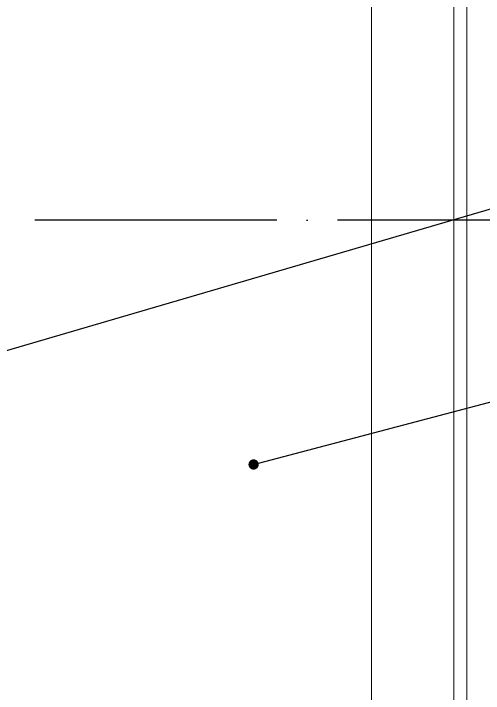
# Model space of a CAD drawing. Header units: inches. Extents: x 274057 to 444617, y 490067 to 635630.
# Drawn here: x 366563 to 367020, y 533536 to 534196 of the extents above; entities that cross this region are included whole.
import ezdxf

# ---------------------------------------------------------------- set-up
doc = ezdxf.new("R2010")
doc.units = ezdxf.units.IN
doc.header["$MEASUREMENT"] = 0
doc.linetypes.add('ACAD_ISO04W100', pattern=[30, 24, -3, 0, -3])
doc.layers.add('CQ Furniture', color=190, linetype='Continuous', lineweight=0)
doc.layers.add('CQ section line', color=41, linetype='Continuous', lineweight=0)
doc.layers.add('CQ_callout', color=34, linetype='Continuous')
doc.layers.add('Layer1', color=1, linetype='Continuous')
doc.styles.get("Standard").update_dxf_attribs({"font": 'arial.ttf'})
doc.dimstyles.get("Standard").update_dxf_attribs({"dimtxt": 0.18, "dimasz": 0.18, "dimexe": 0.18, "dimexo": 0.0625, "dimgap": 0.09, "dimtad": 0, "dimtih": 1, "dimtoh": 1, "dimdec": 4, "dimzin": 0, "dimdsep": 46, "dimtxsty": 'Standard', "dimcen": 0.09, "dimadec": 0, "dimazin": 0, "dimtfac": 1, "dimtdec": 4, "dimtofl": 0, "dimtmove": 0, "dimatfit": 3, "dimfxl": 1, "dimtolj": 1, "dimtzin": 0, "dimarcsym": 0})

# ---------------------------------------------------------------- blocks, each defined once
blk = doc.blocks.new('gf-14 section line plan')
at = {"layer": 'Layer1', "linetype": 'ACAD_ISO04W100', "ltscale": 10}
blk.add_line((515934.63, -34235.65, 0), (506509.88, -34235.65, 0), dxfattribs=at)
blk = doc.blocks.new('Desk classic top')
at = {"color": 0, "lineweight": 0, "ltscale": 100, "elevation": 0}
blk.add_lwpolyline([(325040.52, 503632.26), (326840.52, 503632.26), (326840.52, 502732.26), (325040.52, 502732.26)], close=True, dxfattribs=at)
at = {"color": 8, "lineweight": 0, "ltscale": 100, "elevation": 0}
for points in [[(325053.02, 503619.76), (326828.02, 503619.76), (326828.02, 502744.76), (325053.02, 502744.76)], [(325133.02, 503539.76), (326748.02, 503539.76), (326748.02, 502824.76), (325133.02, 502824.76)]]:
    blk.add_lwpolyline(points, close=True, dxfattribs=at)

msp = doc.modelspace()

# ---------------------------------------------------------------- block references
at = {"layer": 'CQ Furniture', "rotation": 270}
msp.add_blockref('Desk classic top', (-136628.86, 859741.22, 0), dxfattribs=at)
at = {"layer": 'CQ section line', "xscale": 0.9800000000000004, "yscale": 0.9800000000000004, "zscale": 0.9800000000000004}
msp.add_blockref('gf-14 section line plan', (-135856.05, 567546.62, 0), dxfattribs=at)

# ---------------------------------------------------------------- leaders
at = {"layer": 'CQ_callout'}
for points in [[(362993.85, 534107.77), (366810.35, 535095.05), (370514.46, 535095.05)], [(366384.88, 533819.06), (370061.69, 534892.63), (370514.46, 534892.63)], [(366796.28, 533758.24), (370061.69, 534620.03), (370514.46, 534620.03)]]:
    msp.add_leader(points, dimstyle='Standard', override={"dimasz": 10, "dimldrblk": 'Dot', "dimfxl": 0.1, "dimarcsym": 2}, dxfattribs=at)

doc.saveas('drawing.dxf')
